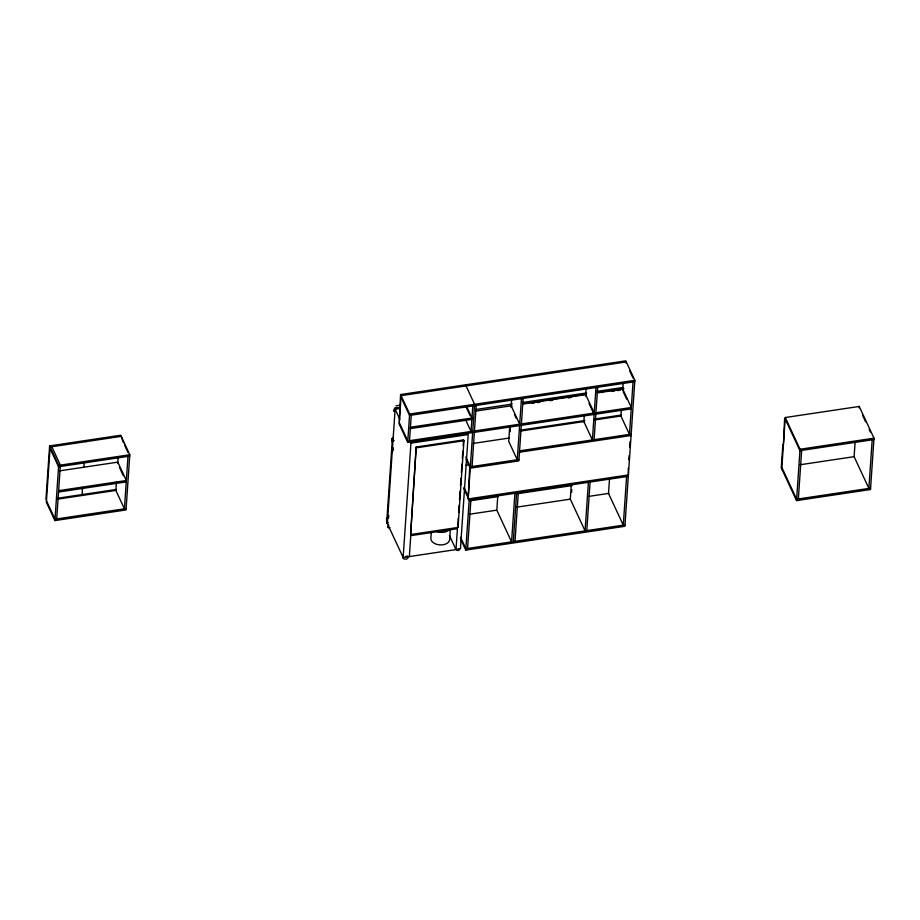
<?xml version="1.0" encoding="UTF-8"?>
<svg xmlns="http://www.w3.org/2000/svg" width="920" height="920" viewBox="0 0 920 920"><rect width="100%" height="100%" fill="white"/><g stroke="black" fill="none" stroke-linecap="round" stroke-linejoin="round"><path stroke-width="1.38" d="M123.429 442.647L121.245 436.356L50.117 447.005L46.356 502.205L54.912 520.582L126.028 509.933L129.789 454.744L120.727 435.252L49.611 445.901L46 498.801L46.517 499.905M54.912 520.582L58.673 465.382L49.611 445.901M56.706 518.949L60.375 465.129L51.83 446.752M82.076 494.58L82.558 487.428M83.927 467.417L84.318 461.702M116.437 481.93L115.862 490.429L124.418 508.817L127.995 456.377M117.702 463.519L118.082 457.838M387.596 517.477A3.427 2.162 3.9 0 0 386.584 519.259L386.653 522.87L392.357 439.334A3.128 1.978 3.9 0 1 393.254 437.621M392.334 439.093A3.427 2.162 3.9 0 0 391.954 440.369L392.184 441.738L392.23 441.002L393.829 440.76M393.852 440.392L392.253 440.634L392.023 439.265A3.427 2.162 3.9 0 1 393.449 437.276M394.542 411.297L394.45 408.365L400.303 407.491M394.737 408.319L394.53 411.447L394.3 410.78A3.128 1.978 3.9 0 1 394.243 410.538M387.331 523.526L395.128 409.17L399.245 408.549M388.55 518.178L388.746 515.315M393.139 450.8L393.334 447.925M396.037 408.273L396.44 408.974M460.471 538.683L465.784 550.102L624.898 526.286L634.846 380.328L625.784 360.847L400.568 394.553L399.36 420.957M472.661 432.595L407.709 442.324L409.641 414.034L400.568 394.553M409.515 440.691L411.251 415.161M410.941 443.141L468.211 434.562L460.425 548.918L403.144 557.497L410.941 443.141L409.768 440.622M416.173 447.005L410.63 534.543L458.034 527.447L463.956 440.703L463.576 439.909L416.173 447.005L410.63 534.543M409.354 556.566L410.78 535.659L457.424 528.678L455.998 549.585L449.489 535.601M431.33 531.794L430.859 538.752A9.418 5.957 3.9 0 0 440.542 544.928A9.418 5.957 3.9 0 0 449.661 539.154L450.328 529.425M458.252 518.121L458.034 527.447M458.643 512.428L459.126 505.322M459.505 499.629L460.092 491.096M460.483 485.415L460.966 478.308M461.357 472.615L461.932 464.082M462.323 458.39L462.806 451.283M463.197 445.602L463.576 439.909M472.799 405.95L471.051 431.48L465.922 420.452M469.729 467.072L468.142 498.939L628.406 474.95L628.268 468.211M468.142 498.939L474.593 404.305L465.531 384.824M465.784 550.102L469.28 498.766M472.041 466.532L476.203 405.433M467.578 548.469L470.89 499.893M497.789 495.857L496.811 510.151L511.577 541.88L514.889 493.304M509.784 425.753L508.725 441.381L517.27 459.77L521.444 398.659M511.048 407.284L511.531 400.177M510.002 426.351L510.232 431.675M513.291 541.627L516.603 493.051M523.146 398.406L518.891 460.885L470.246 468.165L466.129 459.344M514.993 541.374L518.305 492.786M571.274 484.863L570.308 499.146L585.074 530.886L588.386 482.298M571.619 492.28L571.803 489.589M584.234 415.897L583.843 421.567L592.399 439.944L595.976 387.504M585.58 396.06L586.063 388.976M586.776 530.633L590.088 482.046M594.101 439.691L597.678 387.251M609.488 479.136L608.522 493.43L623.288 525.17L626.601 476.583M621.31 410.343L620.919 416.012L629.476 434.401L633.052 381.961M622.668 390.505L623.15 383.421M626.209 363.32L626.301 361.94L401.085 395.657L399.153 423.947L407.709 442.324M628.843 459.758L629.13 455.538M629.706 447.085L630.096 441.462M781.77 468.866L785.266 417.519L859.234 406.456L874 438.184L870.504 489.532L796.536 500.595L781.252 467.762L782.851 444.394L783.357 445.498M796.536 500.595L800.032 449.259L785.266 417.519M798.341 498.962L801.654 450.386M855.094 442.382L854.116 456.665L868.882 488.405L872.194 439.817M859.142 407.836L859.234 406.456M394.726 408.468L400.223 407.64M58.673 465.382L129.789 454.744M409.641 414.034L634.846 380.328M129.697 456.124L58.581 466.762L50.025 448.385M634.754 381.708L409.549 415.414L400.993 397.037M59.961 470.798L117.794 462.139L126.339 480.527L58.639 490.659M475.559 409.549L512.106 404.075L511.6 402.971M521.95 402.603L586.638 392.921M596.482 391.448L623.173 387.458M522.686 403.592L585.971 394.116L586.488 395.221M597.218 392.437L623.909 388.435M475.812 411.102L511.152 405.812L519.697 424.189L474.467 430.962M522.652 404.087L585.683 394.657L594.228 413.034L521.41 423.936M597.287 392.921L622.759 389.114L631.315 407.491L595.942 412.781M531.645 403.431L534.451 403.006M537.268 402.592L540.074 402.166M549.918 400.695L552.736 400.269M568.203 397.957L571.021 397.532M611.777 391.437L614.583 391.011M617.389 390.597L620.206 390.172M410.423 427.236L471.971 418.025L466.267 405.766M410.331 428.616L471.879 419.405M392.587 439.852L392.311 439.898A3.427 2.162 3.9 0 0 391.909 441.117L392.184 441.738M58.546 492.039L126.247 481.907M472.765 431.216L407.801 440.944L399.257 422.567M474.375 432.342L519.604 425.569M521.318 425.316L594.136 414.414L589.007 403.385M595.849 414.161L631.212 408.871M57.454 498.26L116.265 489.463M57.603 499.157L116.173 490.383M520.076 430.203L584.764 420.52M594.596 419.048L621.287 415.046M520.904 430.985L584.487 421.475M594.377 419.991L621.219 415.978M416.541 447.798L463.956 440.703M472.868 443.474L509.001 438.069M126.12 508.553L55.004 519.202L46.448 500.825M519.57 450.846L631.178 434.136M519.478 452.226L631.085 435.516L630.58 434.412M465.876 465.324L470.143 464.692M518.983 459.505L470.338 466.785L465.773 456.987M800.032 449.259L874 438.184M471.04 499.491L473.823 499.077M476.617 498.663L479.4 498.237M482.195 497.823L491.958 496.363M494.741 495.949L497.536 495.535M518.477 492.395L522.675 491.763M525.469 491.349L540.833 489.049M543.628 488.635L565.972 485.288M568.767 484.863L571.561 484.449M628.303 476.33L469.188 500.147L463.875 488.716M873.908 439.565L799.94 450.639L785.174 418.899M470.154 500.802L498.042 496.627M517.603 493.706L572.079 485.553M386.86 519.892L386.872 519.248A3.128 1.978 3.9 0 1 387.803 517.615M388.251 522.479L386.94 522.675L403.144 557.497M469.579 514.222L496.57 510.186M516.465 507.207L570.446 499.134M588.915 496.363L608.81 493.384M800.009 464.772L854.427 456.619M624.99 524.906L465.876 548.722L460.563 537.303M870.596 488.152L796.628 499.215L781.862 467.486M396.025 405.754L396.301 405.892A415.989 262.924 3.9 0 1 400.568 405.076M862.684 415.449L865.639 421.797M869.181 429.41L870.366 431.952M785.116 419.819L784.599 418.715L783.518 443.198M629.625 370.679L633.052 378.028M623.231 391.713L626.658 399.061M587.857 366.516L588.363 367.62M513.325 377.671L513.832 378.775M511.44 405.272L511.957 406.375M514.476 414.541L516.189 418.22M466.175 407.146L470.166 415.725M463.967 487.335L468.096 496.225M395.128 409.17L399.82 419.232M394.254 411.343L393.978 410.711A3.427 2.162 3.9 0 1 394.139 409.722M392.518 440.956L392.299 440.082A3.128 1.978 3.9 0 1 392.426 439.093M392.253 440.634L391.978 440.001A3.427 2.162 3.9 0 1 392.357 438.725M124.568 445.096L127.983 452.444M119.404 467.199L123.395 475.778M85.169 440.577L85.675 441.68M394.289 410.929L394.266 410.699A3.128 1.978 3.9 0 1 394.243 410.389M392.276 440.45L392.253 440.358A3.128 1.978 3.9 0 1 392.403 439.461M392.23 441.186L392.196 441.105A3.128 1.978 3.9 0 1 392.357 440.209M392.644 438.449A3.427 2.162 3.9 0 1 393.403 438.023M449.397 529.598A9.418 5.957 3.9 0 1 436.655 531.507M388.815 525.182A1.368 0.862 3.9 0 1 387.918 523.894M407.364 556.048A2.576 1.633 3.9 0 1 405.57 556.485M403.293 555.622A2.576 1.633 3.9 0 1 403.017 555.22M407.077 556.404A2.576 1.633 3.9 0 1 407.18 558.716A2.576 1.633 3.9 0 1 403.546 558.635A2.576 1.633 3.9 0 1 403.431 556.324M389.942 527.654A1.368 0.862 3.9 0 1 387.745 526.562M458.539 548.952A1.288 0.816 3.9 0 1 459.068 550.079A1.288 0.816 3.9 0 1 457.32 550.344A1.288 0.816 3.9 0 1 456.803 549.217"/></g></svg>
